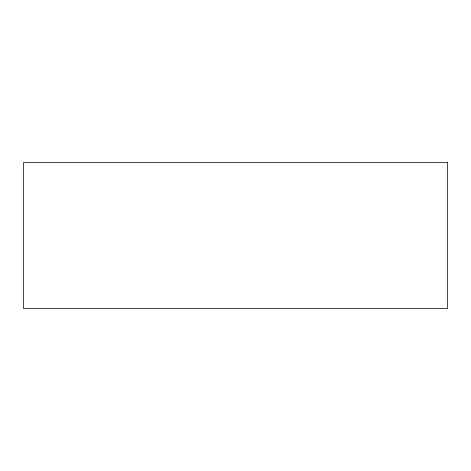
<?xml version="1.0" encoding="UTF-8"?>
<svg xmlns="http://www.w3.org/2000/svg" width="471" height="471" viewBox="0 0 471 471"><rect width="100%" height="100%" fill="white"/><g stroke="black" fill="none" stroke-linecap="round" stroke-linejoin="round"><path stroke-width="0.71" d="M447.45 162.436L23.55 162.436L23.55 308.564L447.45 308.564L447.45 162.436"/></g></svg>
